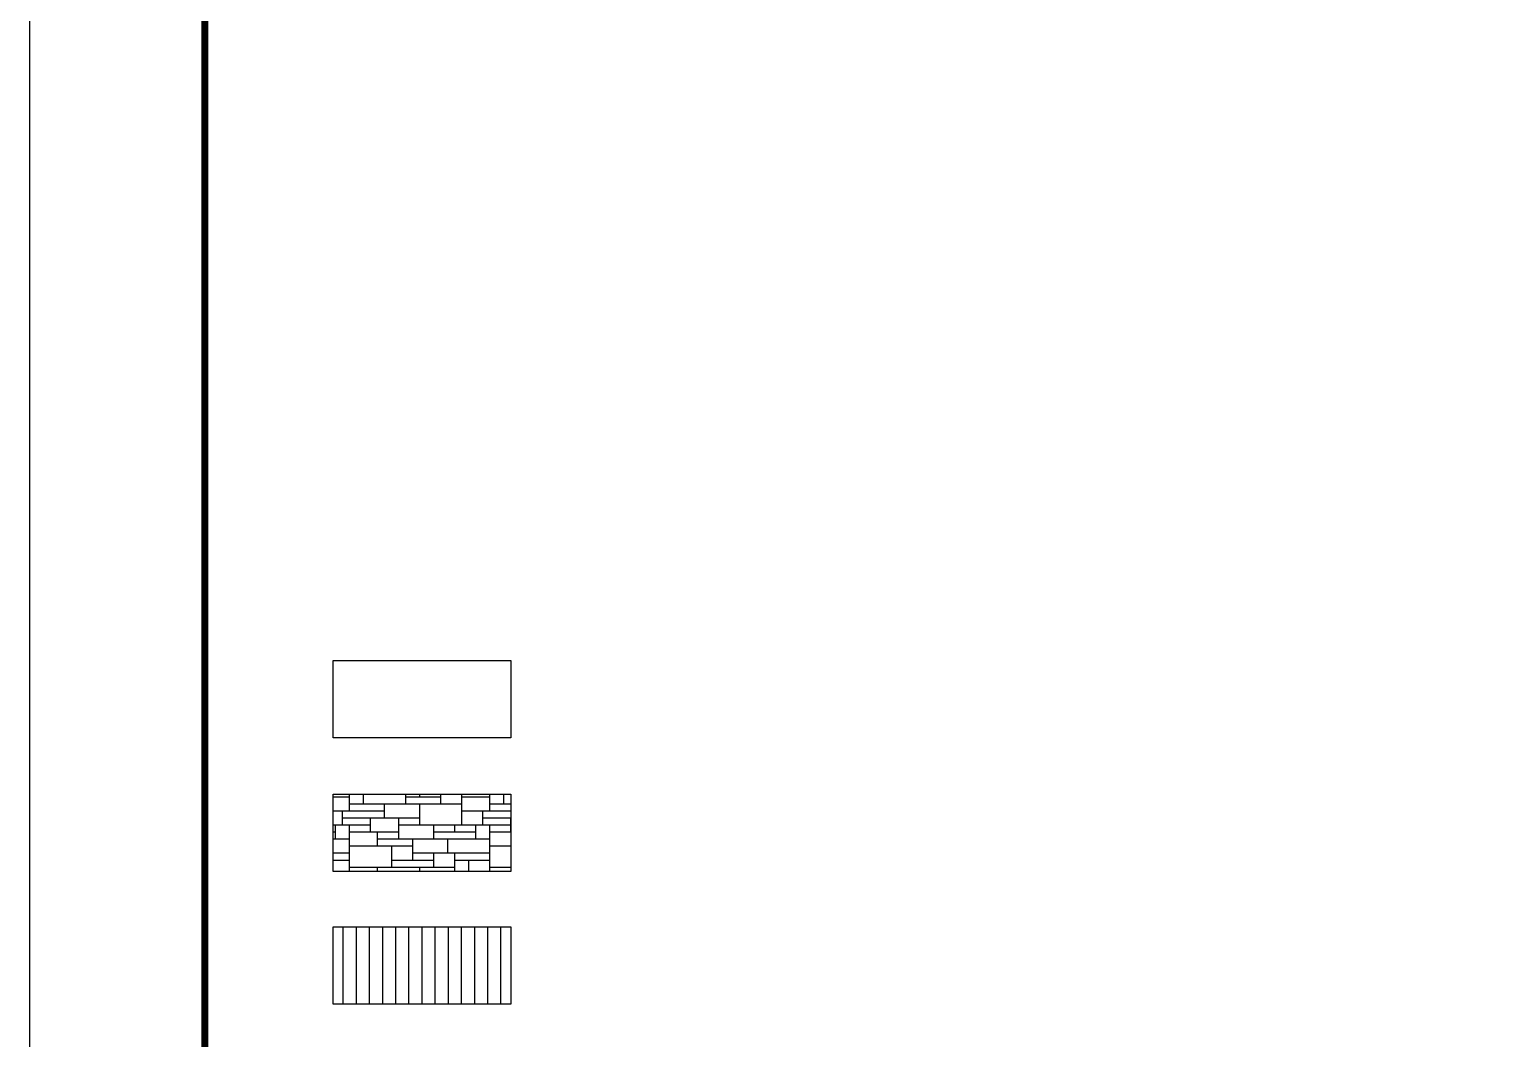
# Model space of a CAD drawing. Extents: x -34815 to 81416, y -425322 to 67478.
# Drawn here: x -2684 to 18341, y 23389 to 37778 of the extents above; entities that cross this region are included whole.
import ezdxf

# ---------------------------------------------------------------- set-up
doc = ezdxf.new("R2010")
doc.units = 0
doc.header["$LTSCALE"] = 1000
doc.header["$MEASUREMENT"] = 0
for name, color, linetype in [('PUB_TITLE', 7, 'Continuous'), ('TK', 8, 'Continuous'), ('WA', 30, 'Continuous')]:
    doc.layers.add(name, color=color, linetype=linetype)

# ---------------------------------------------------------------- blocks, each defined once
blk = doc.blocks.new('A1100图框')
at = {"layer": 'PUB_TITLE'}
blk.add_lwpolyline([(-2684, 8078), (81416, 8078), (81416, 67478), (-2684, 67478)], close=True, dxfattribs=at)
at = {"layer": 'PUB_TITLE', "const_width": 100}
blk.add_lwpolyline([(-184, 9078), (80416, 9078), (80416, 66478), (-184, 66478)], close=True, dxfattribs=at)

msp = doc.modelspace()

# ---------------------------------------------------------------- hatches: boundary and pattern name
at = {"layer": 'TK'}
h = msp.add_hatch(dxfattribs=at)
h.set_pattern_fill('文化石01', color=256, scale=125, style=0)
h.set_pattern_definition([(0, (-1318119.2, 89833.5), (0, 2000), [1500, -500]), (0, (-1318119.2, 89933.5), (0, 2000), [-600, 600, -300, 500]), (0, (-1318119.2, 90033.5), (0, 2000), [-900, 1100]), (0, (-1318119.2, 90133.5), (0, 2000), [900, -1100]), (0, (-1318119.2, 90233.5), (0, 2000), [-400, 1600]), (0, (-1318119.2, 90333.5), (0, 2000), [700, -500, 600, -200]), (0, (-1317419.2, 90433.5), (0, 2000), [1600, -400]), (0, (-1318219.2, 90533.5), (0, 2000), [1100, -900]), (0, (-1318519.2, 90633.5), (0, 2000), [900, -1100]), (0, (-1318119.2, 90733.5), (0, 2000), [1600, -400]), (0, (-1318119.2, 90833.5), (0, 2000), [-800, 500, -300, 400]), (0, (-1317119.2, 90933.5), (0, 2000), [1200, -800]), (0, (-1317919.2, 91033.5), (0, 2000), [800, -400, 300, -500]), (0, (-1317519.2, 91133.5), (0, 2000), [800, -300, 500, -400]), (0, (-1316719.2, 91233.5), (0, 2000), [1200, -800]), (0, (-1317519.2, 91333.5), (0, 2000), [800, -1200]), (0, (-1317119.2, 91433.5), (0, 2000), [900, -1100]), (0, (-1317119.2, 91533.5), (0, 2000), [-600, 1400]), (0, (-1317719.2, 91633.5), (0, 2000), [600, -1400]), (0, (-1317119.2, 91733.5), (0, 2000), [1400, -600]), (90, (-1318119.2, 90633.5), (-2000, 1e-13), [300, -800, 700, -200]), (90, (-1317919.2, 90733.5), (-2000, 1e-13), [500, -300, 200, -1000]), (90, (-1317819.2, 90333.5), (-2000, 1e-13), [200, -1800]), (90, (-1317719.2, 90133.5), (-2000, 1e-13), [200, -1200, 300, -300]), (90, (-1317619.2, 90533.5), (-2000, 1e-13), [200, -1800]), (90, (-1317519.2, 89833.5), (-2000, 1e-13), [300, -900, 500, -300]), (90, (-1317419.2, 90233.5), (-2000, 1e-13), [300, -1700]), (90, (-1317319.2, 90733.5), (-2000, 1e-13), [300, -100, 200, -1400]), (90, (-1317219.2, 89933.5), (-2000, 1e-13), [300, -1700]), (90, (-1317119.2, 90433.5), (-2000, 1e-13), [300, -100, 300, -200, 500, -600]), (90, (-1316919.2, 90433.5), (-2000, 1e-13), [-1400, 200, -200, 200]), (90, (-1316819.2, 90733.5), (-2000, 1e-13), [200, -1800]), (90, (-1316719.2, 90033.5), (-2000, 1e-13), [200, -700, 500, -600]), (90, (-1316619.2, 90333.5), (-2000, 1e-13), [100, -1300, 300, -300]), (90, (-1316519.2, 90433.5), (-2000, 1e-13), [500, -500, 300, -700]), (90, (-1316419.2, 90933.5), (-2000, 1e-13), [300, -500, 200, -1000]), (90, (-1316319.2, 90233.5), (-2000, 1e-13), [200, -1800]), (90, (-1316219.2, 90433.5), (-2000, 1e-13), [200, -600, 300, -900])])
h.paths.add_polyline_path([(1649, 26874), (4183, 26874), (4183, 25769), (1649, 25769)])

# ---------------------------------------------------------------- linework, layer by layer
for points in [[(1649, 28781), (4183, 28781), (4183, 27676), (1649, 27676)], [(1649, 26874), (4183, 26874), (4183, 25769), (1649, 25769)], [(1649, 24983), (4183, 24983), (4183, 23878), (1649, 23878)]]:
    msp.add_lwpolyline(points, close=True)
at = {"layer": 'WA'}
for p, q in [((1791, 23878), (1791, 24983)), ((1979, 23878), (1979, 24983)), ((2166, 23878), (2166, 24983)), ((2354, 23878), (2354, 24983)), ((2541, 23878), (2541, 24983)), ((2729, 23878), (2729, 24983)), ((2916, 23878), (2916, 24983)), ((3104, 23878), (3104, 24983)), ((3291, 23878), (3291, 24983)), ((3479, 23878), (3479, 24983)), ((3666, 23878), (3666, 24983)), ((3854, 23878), (3854, 24983)), ((4041, 23878), (4041, 24983))]:
    msp.add_line(p, q, dxfattribs=at)

# ---------------------------------------------------------------- block references
msp.add_blockref('A1100图框', (0, 0))

doc.saveas('drawing.dxf')
